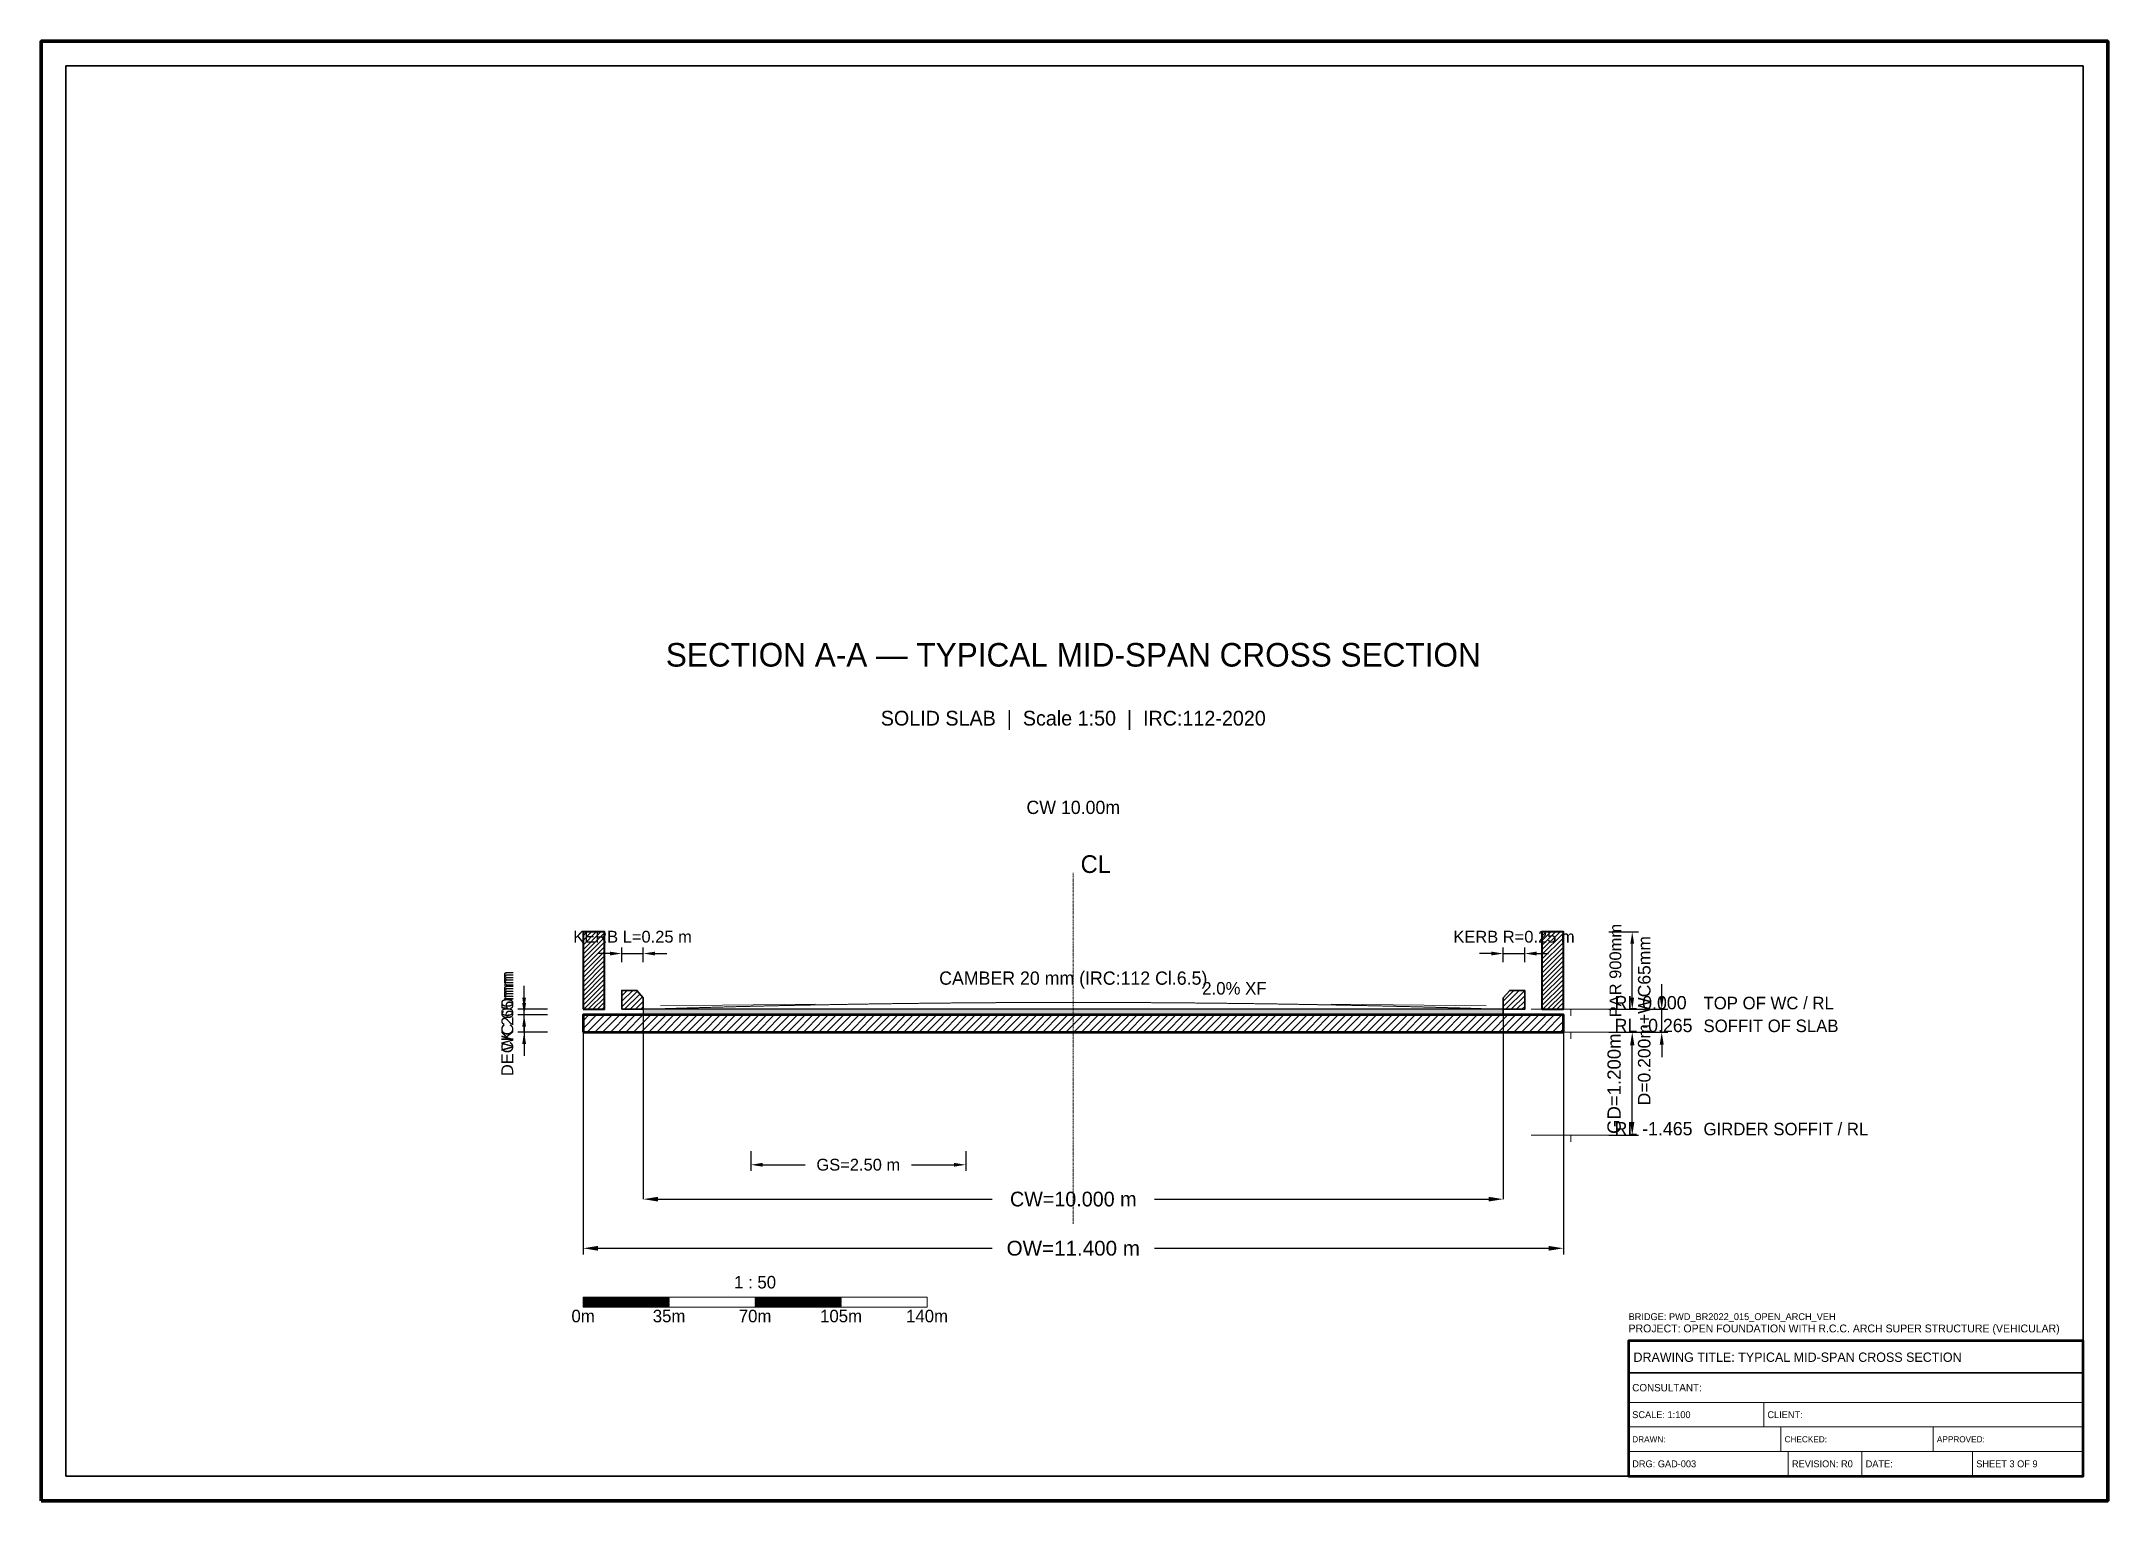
# Model space of a CAD drawing. Header units: metres. Extents: x 0 to 841, y 0 to 594.
import ezdxf
from ezdxf.enums import TextEntityAlignment as Align

# ---------------------------------------------------------------- set-up
doc = ezdxf.new("R2010")
doc.units = ezdxf.units.M
doc.linetypes.add('CENTER', pattern=[1.5, 0.75, -0.25, 0.25, -0.25])
doc.linetypes.add('DASHED', pattern=[0.5, 0.375, -0.125])
for name, color, linetype, lineweight in [('BORDER-INNER', 7, 'Continuous', 35), ('BORDER-OUTER', 7, 'Continuous', 70), ('DIM-LEVEL', 3, 'Continuous', 18), ('DIM-LINEAR', 3, 'Continuous', 18), ('DIM-SLOPE', 3, 'Continuous', 18), ('STRUC-CENTRE', 6, 'CENTER', 18), ('STRUC-HATCHING', 8, 'Continuous', 18), ('SUPER-CAMBER', 6, 'DASHED', 18), ('SUPER-DECK', 2, 'Continuous', 50), ('SUPER-KERB', 7, 'Continuous', 25), ('SUPER-PARAPET', 2, 'Continuous', 35), ('SUPER-WEARING', 8, 'Continuous', 25), ('SYM-SCALE', 7, 'Continuous', 13), ('TEXT-GENERAL', 7, 'Continuous', 18), ('TEXT-HEADER', 7, 'Continuous', 25), ('TEXT-LEVEL', 5, 'Continuous', 18), ('TEXT-SPEC', 7, 'Continuous', 13), ('TEXT-TITLE', 7, 'Continuous', 25), ('TITLEBLK-BOX', 7, 'Continuous', 50), ('TITLEBLK-TEXT', 7, 'Continuous', 18)]:
    doc.layers.add(name, color=color, linetype=linetype, lineweight=lineweight)
doc.styles.add('BRIDGE_STD', font='Arial.ttf')
doc.dimstyles.new('BRG_DIM', dxfattribs={"dimtxt": 0.006, "dimasz": 6, "dimexe": 1.25, "dimexo": 0.625, "dimtad": 1, "dimcen": 2.5, "dimazin": 3, "dimtfac": 1, "dimtmove": 0, "dimatfit": 3})
doc.dimstyles.new('pmb100', dxfattribs={"dimtxt": 2.5, "dimasz": 0.9375, "dimexe": 2.5, "dimexo": 2.5, "dimtad": 0, "dimtih": 1, "dimdec": 0, "dimtxsty": 'BRIDGE_STD', "dimcen": 2.5, "dimazin": 3, "dimtfac": 1, "dimtmove": 0, "dimatfit": 3})

# ---------------------------------------------------------------- blocks, each defined once
blk = doc.blocks.new('_CLOSEDFILLED')
at = {"color": 0, "linetype": 'BYBLOCK'}
blk.add_solid([(-1, 0.16), (0, 0), (-1, -0.16)], dxfattribs=at)
blk = doc.blocks.new('*D1')
for p, q in [((245, 200), (245, 122.725)), ((595, 200), (595, 122.725)), ((251, 122.725), (387, 122.725)), ((453, 122.725), (589, 122.725))]:
    blk.add_line(p, q)
at = {"layer": 'Defpoints'}
for p in [(245, 200), (595, 200), (245, 122.725)]:
    blk.add_point(p, dxfattribs=at)
at = {"layer": 'DIM-LINEAR', "xscale": 6, "yscale": 6, "rotation": 180}
blk.add_blockref('_CLOSEDFILLED', (245, 122.725), dxfattribs=at)
at = {"layer": 'DIM-LINEAR', "xscale": 6, "yscale": 6}
blk.add_blockref('_CLOSEDFILLED', (595, 122.725), dxfattribs=at)
at = {"layer": 'DIM-LINEAR', "color": 3, "insert": (420, 122.725), "char_height": 6, "attachment_point": 5}
blk.add_mtext('CW=10.000 m', dxfattribs=at)

msp = doc.modelspace()

# ---------------------------------------------------------------- hatches: boundary and pattern name
at = {"layer": 'STRUC-HATCHING'}
h = msp.add_hatch(dxfattribs=at)
h.set_pattern_fill('ANSI31', scale=0.42)
h.paths.add_polyline_path([(220.5, 200), (229.25, 200), (229.25, 231.5), (220.5, 231.5)])
h = msp.add_hatch(dxfattribs=at)
h.set_pattern_fill('ANSI31', scale=0.42)
h.paths.add_polyline_path([(610.75, 200), (619.5, 200), (619.5, 231.5), (610.75, 231.5)])
h = msp.add_hatch(dxfattribs=at)
h.set_pattern_fill('ANSI31', scale=0.49)
h.paths.add_polyline_path([(236.25, 200), (245, 200), (245, 204.62), (242.375, 207.7), (236.25, 207.7)])
h = msp.add_hatch(dxfattribs=at)
h.set_pattern_fill('ANSI31', scale=0.49)
h.paths.add_polyline_path([(595, 200), (603.75, 200), (603.75, 207.7), (597.625, 207.7), (595, 204.62)])
h = msp.add_hatch(dxfattribs=at)
h.set_pattern_fill('ANSI31', scale=0.7)
h.paths.add_polyline_path([(220.5, 190.725), (619.5, 190.725), (619.5, 197.725), (220.5, 197.725)])
at = {"layer": 'SUPER-WEARING'}
h = msp.add_hatch(dxfattribs=at)
h.set_pattern_fill('AR-SAND', scale=0.14)
h.paths.add_polyline_path([(245, 197.725), (595, 197.725), (595, 200), (245, 200)])
at = {"layer": 'SYM-SCALE'}
h = msp.add_hatch(dxfattribs=at)
h.set_pattern_fill('SOLID')
h.paths.add_polyline_path([(220.5, 78.725), (255.5, 78.725), (255.5, 82.805), (220.5, 82.805)])
h = msp.add_hatch(dxfattribs=at)
h.set_pattern_fill('SOLID')
h.paths.add_polyline_path([(290.5, 78.725), (325.5, 78.725), (325.5, 82.805), (290.5, 82.805)])

# ---------------------------------------------------------------- linework, layer by layer
at = {"layer": 'BORDER-INNER'}
msp.add_lwpolyline([(10, 10), (831, 10), (831, 584), (10, 584), (10, 10)], dxfattribs=at)
at = {"layer": 'BORDER-OUTER'}
msp.add_lwpolyline([(0, 0), (841, 0), (841, 594), (0, 594), (0, 0)], dxfattribs=at)
at = {"layer": 'DIM-LEVEL'}
for p, q in [((606.3, 200), (638.7, 200)), ((622.5, 200), (622.5, 197.3)), ((606.3, 190.725), (638.7, 190.725)), ((622.5, 190.725), (622.5, 188.025)), ((606.3, 148.725), (638.7, 148.725)), ((622.5, 148.725), (622.5, 146.025))]:
    msp.add_line(p, q, dxfattribs=at)
at = {"layer": 'DIM-SLOPE', "color": 3}
for p, q in [((315, 202.1), (252, 201.47)), ((525, 202.1), (588, 201.47))]:
    msp.add_line(p, q, dxfattribs=at)
at = {"layer": 'STRUC-CENTRE'}
msp.add_line((420, 112.725), (420, 255.5), dxfattribs=at)
at = {"layer": 'SUPER-CAMBER', "color": 6}
msp.add_lwpolyline([(245, 200), (262.5, 200.532), (280, 201.008), (297.5, 201.428), (315, 201.792), (332.5, 202.1), (350, 202.352), (367.5, 202.548), (385, 202.688), (402.5, 202.772), (420, 202.8), (437.5, 202.772), (455, 202.688), (472.5, 202.548), (490, 202.352), (507.5, 202.1), (525, 201.792), (542.5, 201.428), (560, 201.008), (577.5, 200.532), (595, 200)], dxfattribs=at)
at = {"layer": 'SUPER-DECK', "lineweight": 50}
msp.add_lwpolyline([(220.5, 190.725), (619.5, 190.725), (619.5, 197.725), (220.5, 197.725), (220.5, 190.725)], dxfattribs=at)
at = {"layer": 'SUPER-KERB', "lineweight": 35}
for points in [[(236.25, 200), (245, 200), (245, 204.62), (242.375, 207.7), (236.25, 207.7), (236.25, 200)], [(595, 200), (603.75, 200), (603.75, 207.7), (597.625, 207.7), (595, 204.62), (595, 200)]]:
    msp.add_lwpolyline(points, dxfattribs=at)
at = {"layer": 'SUPER-PARAPET', "lineweight": 40}
for points in [[(220.5, 200), (229.25, 200), (229.25, 231.5), (220.5, 231.5), (220.5, 200)], [(610.75, 200), (619.5, 200), (619.5, 231.5), (610.75, 231.5), (610.75, 200)]]:
    msp.add_lwpolyline(points, dxfattribs=at)
at = {"layer": 'SUPER-WEARING'}
msp.add_lwpolyline([(245, 197.725), (595, 197.725), (595, 200), (245, 200), (245, 197.725)], dxfattribs=at)
at = {"layer": 'SYM-SCALE'}
msp.add_lwpolyline([(220.5, 78.725), (360.5, 78.725), (360.5, 82.805), (220.5, 82.805), (220.5, 78.725)], dxfattribs=at)
at = {"layer": 'TITLEBLK-BOX', "lineweight": 50}
msp.add_lwpolyline([(646, 10), (831, 10), (831, 65), (646, 65), (646, 10)], dxfattribs=at)
at = {"layer": 'TITLEBLK-BOX', "lineweight": 30}
msp.add_lwpolyline([(646, 52), (831, 52), (831, 65), (646, 65), (646, 52)], dxfattribs=at)
at = {"layer": 'TITLEBLK-BOX', "lineweight": 18}
for points in [[(646, 40), (831, 40), (831, 52), (646, 52), (646, 40)], [(646, 30), (701, 30), (701, 40), (646, 40), (646, 30)], [(701, 30), (831, 30), (831, 40), (701, 40), (701, 30)], [(646, 20), (708, 20), (708, 30), (646, 30), (646, 20)], [(708, 20), (770, 20), (770, 30), (708, 30), (708, 20)], [(770, 20), (831, 20), (831, 30), (770, 30), (770, 20)], [(646, 10), (711, 10), (711, 20), (646, 20), (646, 10)], [(711, 10), (741, 10), (741, 20), (711, 20), (711, 10)], [(741, 10), (786, 10), (786, 20), (741, 20), (741, 10)], [(786, 10), (831, 10), (831, 20), (786, 20), (786, 10)]]:
    msp.add_lwpolyline(points, dxfattribs=at)

# ---------------------------------------------------------------- texts
at = {"layer": 'DIM-SLOPE', "color": 3}
msp.add_text('2.0% XF', height=5.1, dxfattribs=at).set_placement((472.5, 206))
at = {"layer": 'STRUC-CENTRE'}
msp.add_text('CL', height=7.2, dxfattribs=at).set_placement((423, 255.5))
at = {"layer": 'SUPER-CAMBER', "color": 6}
msp.add_text('CAMBER 20 mm (IRC:112 Cl.6.5)', height=5.4, dxfattribs=at).set_placement((420, 210), align=Align.CENTER)
at = {"layer": 'TEXT-GENERAL'}
for s, height, p in [('CW 10.00m', 5.4, (420, 279.5)), ('1 : 50', 5.1, (290.5, 86.375)), ('0m', 5.1, (220.5, 72.605)), ('35m', 5.1, (255.5, 72.605)), ('70m', 5.1, (290.5, 72.605)), ('105m', 5.1, (325.5, 72.605)), ('140m', 5.1, (360.5, 72.605))]:
    msp.add_text(s, height=height, dxfattribs=at).set_placement(p, align=Align.CENTER)
at = {"layer": 'TEXT-HEADER'}
msp.add_text('SECTION A-A — TYPICAL MID-SPAN CROSS SECTION', height=9.6, dxfattribs=at).set_placement((420, 339.5), align=Align.CENTER)
at = {"layer": 'TEXT-LEVEL'}
for s, height, p in [('RL 0.000', 5.4, (640.32, 200)), ('TOP OF WC / RL', 5.1, (676.5, 200)), ('RL -0.265', 5.4, (640.32, 190.725)), ('SOFFIT OF SLAB', 5.1, (676.5, 190.725)), ('RL -1.465', 5.4, (640.32, 148.725)), ('GIRDER SOFFIT / RL', 5.1, (676.5, 148.725))]:
    msp.add_text(s, height=height, dxfattribs=at).set_placement(p)
at = {"layer": 'TEXT-SPEC'}
msp.add_text('SOLID SLAB  |  Scale 1:50  |  IRC:112-2020', height=6, dxfattribs=at).set_placement((420, 315.5), align=Align.CENTER)
at = {"layer": 'TEXT-TITLE'}
for s, height, p in [('PROJECT: OPEN FOUNDATION WITH R.C.C. ARCH SUPER STRUCTURE (VEHICULAR) ', 3.2, (646, 68.5)), ('DRAWING TITLE: TYPICAL MID-SPAN CROSS SECTION', 3.8, (648, 56.5))]:
    msp.add_text(s, height=height, dxfattribs=at).set_placement(p)
at = {"layer": 'TITLEBLK-TEXT'}
for s, height, p in [('BRIDGE: PWD_BR2022_015_OPEN_ARCH_VEH', 2.8, (646, 73.5)), ('CONSULTANT: ', 3, (647.5, 44.5)), ('SCALE: 1:100', 2.8, (647.5, 33.6)), ('CLIENT: ', 2.8, (702.5, 33.6)), ('DRAWN: ', 2.5, (647.5, 23.75)), ('CHECKED: ', 2.5, (709.5, 23.75)), ('APPROVED: ', 2.5, (771.5, 23.75)), ('DRG: GAD-003', 2.8, (647.5, 13.6)), ('REVISION: R0', 2.8, (712.5, 13.6)), ('DATE: ', 2.8, (742.5, 13.6)), ('SHEET 3 OF 9', 2.8, (787.5, 13.6))]:
    msp.add_text(s, height=height, dxfattribs=at).set_placement(p)

# ---------------------------------------------------------------- dimensions: what is measured, and where the dimension line sits
at = {"layer": 'DIM-LINEAR'}
for base, p1, p2, text, override in [((236.25, 222.7), (236.25, 216.7), (245, 216.7), 'KERB L=0.25 m', {"dimtxt": 4.8, "dimasz": 4.8, "dimgap": 1.92, "dimclrt": 3}), ((595, 222.7), (595, 216.7), (603.75, 216.7), 'KERB R=0.25 m', {"dimtxt": 4.8, "dimasz": 4.8, "dimgap": 1.92, "dimclrt": 3}), ((220.5, 102.725), (220.5, 200), (619.5, 200), 'OW=11.400 m', {"dimtxt": 6, "dimasz": 6, "dimgap": 2.4, "dimclrt": 3}), ((288.75, 136.725), (288.75, 144.725), (376.25, 144.725), 'GS=2.50 m', {"dimtxt": 4.8, "dimasz": 4.8, "dimgap": 1.92, "dimclrt": 3})]:
    msp.add_linear_dim(base=base, p1=p1, p2=p2, text=text, dimstyle='pmb100', override=override, dxfattribs=at).render()
for base, p1, p2, text, override in [((647.5, 200), (635.5, 200), (635.5, 231.5), 'PAR 900mm', {"dimtxt": 4.8, "dimasz": 4.8, "dimgap": 1.92, "dimclrt": 3}), ((659.5, 190.725), (635.5, 190.725), (635.5, 200), 'D=0.200m+WC65mm', {"dimtxt": 5.1, "dimasz": 5.1, "dimgap": 2.04, "dimclrt": 3}), ((196.5, 190.725), (208.5, 190.725), (208.5, 197.725), 'DECK 200mm', {"dimtxt": 4.8, "dimasz": 4.8, "dimgap": 1.92, "dimclrt": 3}), ((196.5, 197.725), (208.5, 197.725), (208.5, 200), 'WC 65mm', {"dimtxt": 4.8, "dimasz": 4.8, "dimgap": 1.92, "dimclrt": 3}), ((647.5, 148.725), (635.5, 148.725), (635.5, 190.725), 'GD=1.200m', {"dimtxt": 5.4, "dimasz": 5.4, "dimgap": 2.16, "dimclrt": 3})]:
    msp.add_linear_dim(base=base, p1=p1, p2=p2, angle=90, text=text, dimstyle='pmb100', override=override, dxfattribs=at).render()
dim = msp.add_linear_dim(base=(245, 122.725), p1=(245, 200), p2=(595, 200), text='CW=10.000 m', dimstyle='BRG_DIM', override={"dimtxt": 6, "dimasz": 6, "dimgap": 2.4, "dimclrt": 3}, dxfattribs=at)
dim.commit()
dim.dimension.update_dxf_attribs({"geometry": '*D1', "text_midpoint": (420, 122.725)})

doc.saveas('drawing.dxf')
